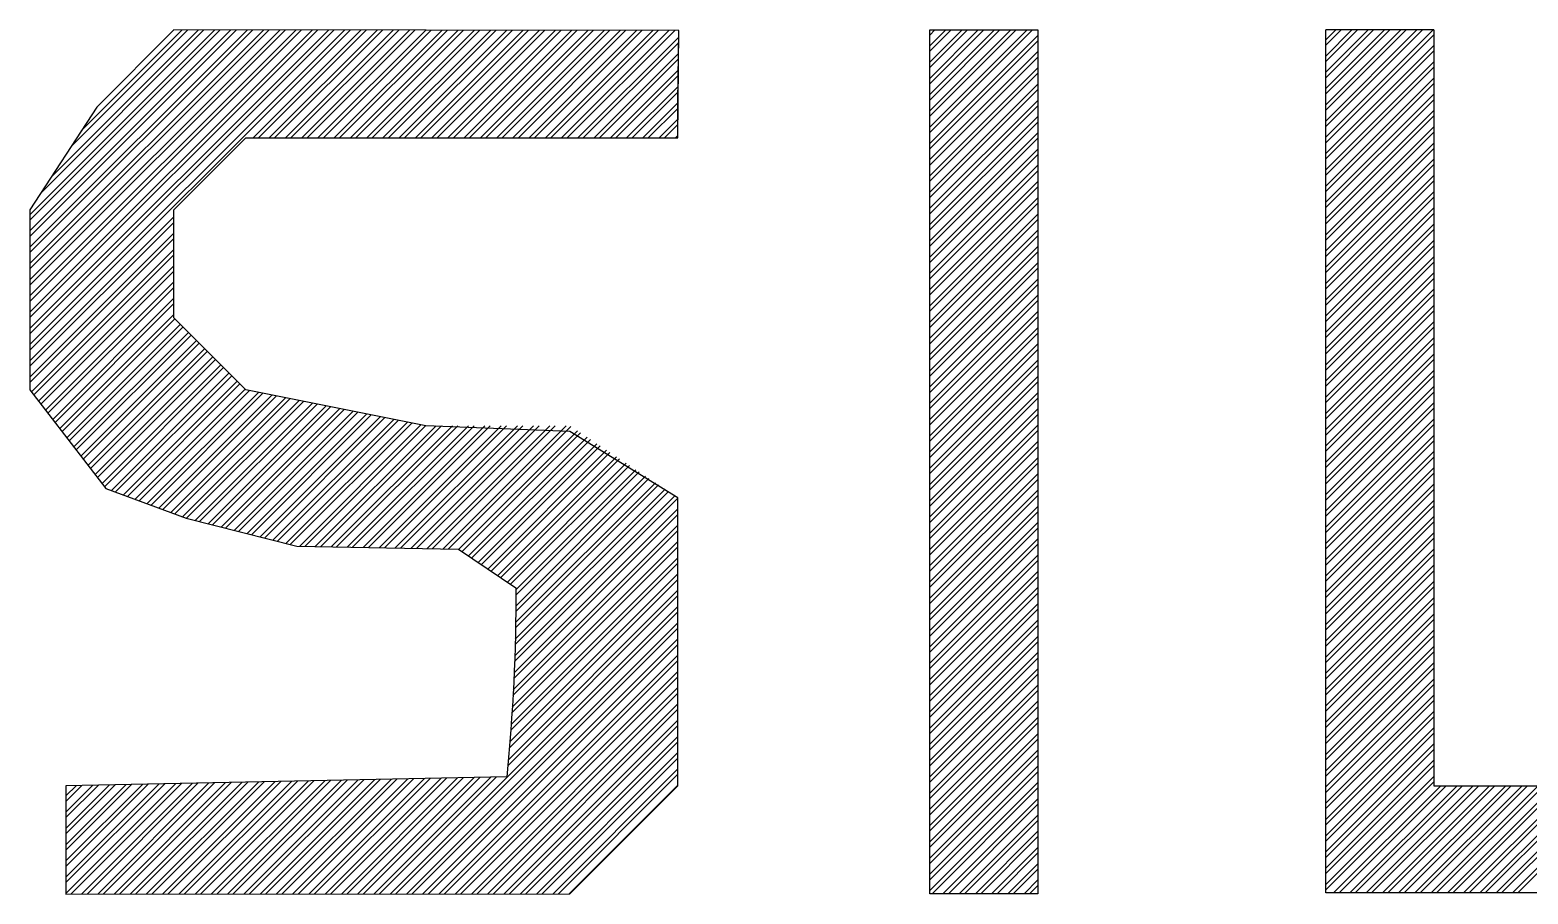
# Model space of a CAD drawing. Extents: x 0 to 594, y 0 to 420.
# Drawn here: x 404.45 to 412.45, y 22.46 to 27.08 of the extents above; entities that cross this region are included whole.
import ezdxf

# ---------------------------------------------------------------- set-up
doc = ezdxf.new("R2010")
doc.units = 0
doc.header["$MEASUREMENT"] = 0
doc.linetypes.add('BORDER_2012_SLN$0$8001.Solid', pattern=[0])

# ---------------------------------------------------------------- blocks, each defined once
blk = doc.blocks.new('BORDER_2012_SLN')
at = {"lineweight": -3}
for p, q in [((404.4477, 26.0885), (405.4344, 27.0752)), ((404.4477, 25.9728), (405.55, 27.0751)), ((404.4477, 26.0595), (405.4633, 27.0751)), ((404.4477, 26.0017), (405.5211, 27.0751)), ((404.4477, 25.7993), (405.7234, 27.075)), ((404.4477, 25.8861), (405.6367, 27.075)), ((404.4477, 25.8282), (405.6945, 27.075)), ((404.4477, 25.915), (405.6078, 27.075)), ((404.4477, 25.7126), (405.8101, 27.0749)), ((404.4477, 25.7415), (405.7812, 27.0749)), ((404.4477, 25.5391), (405.9834, 27.0748)), ((404.4477, 25.6258), (405.8967, 27.0748)), ((404.4477, 25.568), (405.9545, 27.0748)), ((404.4477, 25.6547), (405.8678, 27.0748)), ((404.4477, 25.4523), (406.0701, 27.0747)), ((404.4477, 25.3945), (406.1279, 27.0747)), ((404.4477, 25.4812), (406.0412, 27.0747)), ((404.4477, 25.3656), (406.1568, 27.0746)), ((404.5072, 26.2058), (405.3766, 27.0752)), ((404.5609, 26.2883), (405.3477, 27.0752)), ((404.6682, 26.4535), (405.29, 27.0753)), ((404.7218, 26.5361), (405.2611, 27.0753)), ((405.6387, 26.4987), (406.2146, 27.0746)), ((405.6676, 26.4987), (406.2435, 27.0746)), ((405.7254, 26.4987), (406.3013, 27.0745)), ((405.7543, 26.4987), (406.3302, 27.0745)), ((405.8122, 26.4987), (406.388, 27.0745)), ((405.8411, 26.4987), (406.4168, 27.0744)), ((405.8989, 26.4987), (406.4746, 27.0744)), ((405.9278, 26.4987), (406.5035, 27.0744)), ((405.9857, 26.4987), (406.5613, 27.0743)), ((406.0146, 26.4987), (406.5902, 27.0743)), ((406.0724, 26.4987), (406.648, 27.0743)), ((406.1013, 26.4987), (406.6769, 27.0742)), ((406.1592, 26.4987), (406.7347, 27.0742)), ((406.1881, 26.4987), (406.7636, 27.0742)), ((406.2459, 26.4987), (406.8214, 27.0741)), ((406.2748, 26.4987), (406.8503, 27.0741)), ((406.3327, 26.4987), (406.9081, 27.0741)), ((406.3616, 26.4987), (406.937, 27.0741)), ((406.4194, 26.4987), (406.9947, 27.074)), ((406.4483, 26.4987), (407.0236, 27.074)), ((406.5062, 26.4987), (407.0814, 27.0739)), ((406.5351, 26.4987), (407.1103, 27.0739)), ((406.5929, 26.4987), (407.1681, 27.0739)), ((406.6218, 26.4987), (407.197, 27.0739)), ((406.6797, 26.4987), (407.2548, 27.0738)), ((406.7086, 26.4987), (407.2837, 27.0738)), ((406.7664, 26.4987), (407.3415, 27.0738)), ((406.7953, 26.4987), (407.3704, 27.0737)), ((406.8532, 26.4987), (407.4282, 27.0737)), ((406.8821, 26.4987), (407.4571, 27.0737)), ((406.9399, 26.4987), (407.5148, 27.0736)), ((406.9688, 26.4987), (407.5437, 27.0736)), ((407.0267, 26.4987), (407.6015, 27.0736)), ((407.0556, 26.4987), (407.6304, 27.0735)), ((407.1134, 26.4987), (407.6882, 27.0735)), ((407.1423, 26.4987), (407.7171, 27.0735)), ((407.2001, 26.4987), (407.7749, 27.0734)), ((407.2291, 26.4987), (407.8038, 27.0734)), ((407.2869, 26.4987), (407.8616, 27.0734)), ((407.3158, 26.4987), (407.8905, 27.0733)), ((409.2531, 26.5275), (409.8009, 27.0753)), ((409.2531, 26.6143), (409.7142, 27.0753)), ((409.2531, 26.701), (409.6274, 27.0753)), ((409.2531, 26.7878), (409.5407, 27.0753)), ((409.2531, 26.8745), (409.4539, 27.0753)), ((409.2531, 26.9613), (409.3672, 27.0753)), ((409.2531, 27.048), (409.2804, 27.0753)), ((409.2531, 26.5564), (409.772, 27.0753)), ((409.2531, 26.6432), (409.6853, 27.0753)), ((409.2531, 26.7299), (409.5985, 27.0753)), ((409.2531, 26.8167), (409.5118, 27.0753)), ((409.2531, 26.9034), (409.425, 27.0753)), ((409.2531, 26.9902), (409.3383, 27.0753)), ((409.2531, 26.4697), (409.8298, 27.0463)), ((411.3675, 26.6756), (411.7672, 27.0753)), ((411.3675, 26.7624), (411.6805, 27.0753)), ((411.3675, 26.8491), (411.5937, 27.0753)), ((411.3675, 26.9359), (411.507, 27.0753)), ((411.3675, 27.0226), (411.4202, 27.0753)), ((411.3675, 26.5021), (411.9407, 27.0753)), ((411.3675, 26.5599), (411.8829, 27.0753)), ((411.3675, 26.6467), (411.7961, 27.0753)), ((411.3675, 26.7334), (411.7094, 27.0753)), ((411.3675, 26.8202), (411.6226, 27.0753)), ((411.3675, 26.9069), (411.5359, 27.0753)), ((411.3675, 26.9937), (411.4491, 27.0753)), ((411.3675, 26.5889), (411.854, 27.0753)), ((411.3675, 26.4732), (411.9442, 27.0498)), ((407.3736, 26.4987), (407.9127, 27.0377)), ((407.4026, 26.4987), (407.9123, 27.0084)), ((409.2531, 26.4408), (409.8298, 27.0174)), ((409.2531, 26.3829), (409.8298, 26.9596)), ((411.3675, 26.4154), (411.9442, 26.992)), ((411.3675, 26.3864), (411.9442, 26.9631)), ((407.4604, 26.4987), (407.9114, 26.9497)), ((407.4893, 26.4987), (407.911, 26.9203)), ((409.2531, 26.354), (409.8298, 26.9307)), ((411.3675, 26.3286), (411.9442, 26.9053)), ((407.5471, 26.4987), (407.9101, 26.8617)), ((407.5761, 26.4987), (407.9097, 26.8323)), ((409.2531, 26.2962), (409.8298, 26.8728)), ((409.2531, 26.2673), (409.8298, 26.8439)), ((411.3675, 26.2997), (411.9442, 26.8763)), ((411.3675, 26.2419), (411.9442, 26.8185)), ((407.6339, 26.4987), (407.9088, 26.7736)), ((407.6628, 26.4987), (407.9084, 26.7443)), ((409.2531, 26.2095), (409.8298, 26.7861)), ((409.2531, 26.1805), (409.8298, 26.7572)), ((411.3675, 26.213), (411.9442, 26.7896)), ((411.3675, 26.1551), (411.9442, 26.7318)), ((407.7206, 26.4987), (407.9076, 26.6857)), ((407.7496, 26.4987), (407.9076, 26.6567)), ((409.2531, 26.1227), (409.8298, 26.6994)), ((409.2531, 26.0938), (409.8298, 26.6704)), ((411.3675, 26.1262), (411.9442, 26.7029)), ((411.3675, 26.0684), (411.9442, 26.645)), ((407.8074, 26.4987), (407.9076, 26.5989)), ((407.8363, 26.4987), (407.9076, 26.57)), ((409.2531, 26.036), (409.8298, 26.6126)), ((409.2531, 26.007), (409.8298, 26.5837)), ((411.3675, 26.0395), (411.9442, 26.6161)), ((411.3675, 25.9816), (411.9442, 26.5583)), ((407.8941, 26.4987), (407.9076, 26.5122)), ((409.2531, 25.9492), (409.8298, 26.5259)), ((409.2531, 25.9203), (409.8298, 26.4969)), ((411.3675, 25.9527), (411.9442, 26.5294)), ((409.2531, 25.8625), (409.8298, 26.4391)), ((409.2531, 25.8335), (409.8298, 26.4102)), ((411.3675, 25.8949), (411.9442, 26.4715)), ((411.3675, 25.866), (411.9442, 26.4426)), ((409.2531, 25.7757), (409.8298, 26.3524)), ((409.2531, 25.7468), (409.8298, 26.3234)), ((411.3675, 25.8081), (411.9442, 26.3848)), ((411.3675, 25.7792), (411.9442, 26.3559)), ((409.2531, 25.689), (409.8298, 26.2656)), ((411.3675, 25.7214), (411.9442, 26.298)), ((411.3675, 25.6925), (411.9442, 26.2691)), ((409.2531, 25.66), (409.8298, 26.2367)), ((409.2531, 25.6022), (409.8298, 26.1789)), ((411.3675, 25.6346), (411.9442, 26.2113)), ((411.3675, 25.6057), (411.9442, 26.1824)), ((409.2531, 25.5733), (409.8298, 26.1499)), ((409.2531, 25.5155), (409.8298, 26.0921)), ((411.3675, 25.5479), (411.9442, 26.1245)), ((411.3675, 25.519), (411.9442, 26.0956)), ((404.4477, 25.3077), (405.2166, 26.0766)), ((404.4477, 25.2788), (405.2166, 26.0477)), ((409.2531, 25.4865), (409.8298, 26.0632)), ((409.2531, 25.4287), (409.8298, 26.0054)), ((411.3675, 25.4611), (411.9442, 26.0378)), ((411.3675, 25.4322), (411.9442, 26.0089)), ((404.4477, 25.221), (405.2166, 25.9898)), ((404.4477, 25.1921), (405.2166, 25.9609)), ((409.2531, 25.3998), (409.8298, 25.9764)), ((409.2531, 25.342), (409.8298, 25.9186)), ((411.3675, 25.3744), (411.9442, 25.951)), ((411.3675, 25.3455), (411.9442, 25.9221)), ((404.456, 25.1425), (405.2166, 25.9031)), ((404.4685, 25.1261), (405.2166, 25.8742)), ((409.2531, 25.3131), (409.8298, 25.8897)), ((411.3675, 25.2876), (411.9442, 25.8643)), ((404.4937, 25.0934), (405.2166, 25.8163)), ((404.5063, 25.0771), (405.2166, 25.7874)), ((409.2531, 25.2552), (409.8298, 25.8319)), ((409.2531, 25.2263), (409.8298, 25.803)), ((411.3675, 25.2587), (411.9442, 25.8354)), ((411.3675, 25.2009), (411.9442, 25.7775)), ((404.5314, 25.0444), (405.2166, 25.7296)), ((404.544, 25.0281), (405.2166, 25.7007)), ((409.2531, 25.1685), (409.8298, 25.7451)), ((409.2531, 25.1396), (409.8298, 25.7162)), ((411.3675, 25.172), (411.9442, 25.7486)), ((411.3675, 25.1141), (411.9442, 25.6908)), ((404.5691, 24.9954), (405.2166, 25.6429)), ((404.5817, 24.9791), (405.2166, 25.6139)), ((409.2531, 25.0817), (409.8298, 25.6584)), ((409.2531, 25.0528), (409.8298, 25.6295)), ((411.3675, 25.0852), (411.9442, 25.6619)), ((411.3675, 25.0274), (411.9442, 25.604)), ((404.6069, 24.9464), (405.2166, 25.5561)), ((404.6194, 24.93), (405.2218, 25.5324)), ((409.2531, 24.995), (409.8298, 25.5716)), ((409.2531, 24.9661), (409.8298, 25.5427)), ((411.3675, 24.9985), (411.9442, 25.5751)), ((404.6446, 24.8974), (405.2507, 25.5035)), ((404.6572, 24.881), (405.2652, 25.489)), ((404.6823, 24.8483), (405.2941, 25.4601)), ((404.6949, 24.832), (405.3085, 25.4456)), ((409.2531, 24.9082), (409.8298, 25.4849)), ((409.2531, 24.8793), (409.8298, 25.456)), ((411.3675, 24.9406), (411.9442, 25.5173)), ((411.3675, 24.9117), (411.9442, 25.4884)), ((404.72, 24.7993), (405.3375, 25.4167)), ((404.7326, 24.783), (405.3519, 25.4023)), ((404.7578, 24.7503), (405.3808, 25.3734)), ((404.7703, 24.7339), (405.3953, 25.3589)), ((409.2531, 24.8215), (409.8298, 25.3981)), ((409.2531, 24.7926), (409.8298, 25.3692)), ((411.3675, 24.8539), (411.9442, 25.4305)), ((411.3675, 24.825), (411.9442, 25.4016)), ((404.7955, 24.7013), (405.4242, 25.33)), ((404.8081, 24.6849), (405.4387, 25.3155)), ((404.8332, 24.6522), (405.4676, 25.2866)), ((409.2531, 24.7347), (409.8298, 25.3114)), ((409.2531, 24.7058), (409.8298, 25.2825)), ((411.3675, 24.7671), (411.9442, 25.3438)), ((411.3675, 24.7382), (411.9442, 25.3149)), ((404.8458, 24.6359), (405.482, 25.2721)), ((404.8834, 24.6156), (405.511, 25.2432)), ((404.9045, 24.6078), (405.5254, 25.2288)), ((404.9467, 24.5922), (405.5543, 25.1999)), ((409.2531, 24.648), (409.8298, 25.2246)), ((411.3675, 24.6804), (411.9442, 25.257)), ((411.3675, 24.6515), (411.9442, 25.2281)), ((404.9678, 24.5844), (405.5688, 25.1854)), ((405.0099, 24.5687), (405.5977, 25.1565)), ((405.031, 24.5609), (405.6196, 25.1495)), ((405.0732, 24.5453), (405.6678, 25.1398)), ((405.0943, 24.5375), (405.6919, 25.135)), ((405.1365, 24.5218), (405.7401, 25.1254)), ((405.1576, 24.514), (405.7642, 25.1205)), ((409.2531, 24.6191), (409.8298, 25.1957)), ((409.2531, 24.5612), (409.8298, 25.1379)), ((411.3675, 24.5936), (411.9442, 25.1703)), ((411.3675, 24.5647), (411.9442, 25.1414)), ((405.1998, 24.4984), (405.8124, 25.1109)), ((405.2209, 24.4905), (405.8365, 25.1061)), ((405.2631, 24.4749), (405.8847, 25.0964)), ((405.2844, 24.4673), (405.9088, 25.0916)), ((405.3305, 24.4556), (405.9569, 25.082)), ((405.3536, 24.4497), (405.981, 25.0772)), ((405.3997, 24.438), (406.0292, 25.0675)), ((405.4227, 24.4321), (406.0533, 25.0627)), ((405.4688, 24.4204), (406.1015, 25.0531)), ((405.4919, 24.4145), (406.1256, 25.0482)), ((405.538, 24.4027), (406.1738, 25.0386)), ((409.2531, 24.5323), (409.8298, 25.109)), ((409.2531, 24.4745), (409.8298, 25.0511)), ((411.3675, 24.5069), (411.9442, 25.0835)), ((411.3675, 24.478), (411.9442, 25.0546)), ((405.561, 24.3969), (406.1979, 25.0338)), ((405.6071, 24.3851), (406.2461, 25.0242)), ((405.6301, 24.3793), (406.2702, 25.0193)), ((405.6762, 24.3675), (406.3184, 25.0097)), ((405.6993, 24.3617), (406.3425, 25.0049)), ((405.7454, 24.3499), (406.3907, 24.9952)), ((405.7684, 24.3441), (406.4148, 24.9904)), ((405.8145, 24.3323), (406.463, 24.9808)), ((405.8376, 24.3264), (406.4871, 24.976)), ((405.8862, 24.3173), (406.5353, 24.9663)), ((405.9147, 24.3168), (406.5594, 24.9615)), ((405.9715, 24.3158), (406.6167, 24.961)), ((406, 24.3154), (406.6456, 24.961)), ((406.0568, 24.3144), (406.7034, 24.961)), ((406.0853, 24.3139), (406.7323, 24.961)), ((406.1422, 24.313), (406.7901, 24.961)), ((406.1706, 24.3125), (406.8191, 24.961)), ((406.2275, 24.3115), (406.8769, 24.961)), ((406.2559, 24.3111), (406.9058, 24.961)), ((406.3128, 24.3101), (406.9636, 24.961)), ((406.3412, 24.3096), (406.9926, 24.961)), ((406.3981, 24.3087), (407.0504, 24.961)), ((406.4265, 24.3082), (407.0793, 24.961)), ((406.4834, 24.3072), (407.1371, 24.961)), ((406.5119, 24.3067), (407.1661, 24.961)), ((406.5687, 24.3058), (407.2239, 24.961)), ((406.5972, 24.3053), (407.2528, 24.961)), ((406.654, 24.3044), (407.3106, 24.961)), ((409.2531, 24.4456), (409.8298, 25.0222)), ((409.2531, 24.3877), (409.8298, 24.9644)), ((411.3675, 24.4201), (411.9442, 24.9968)), ((411.3675, 24.3912), (411.9442, 24.9679)), ((406.6825, 24.3039), (407.3361, 24.9575)), ((406.7384, 24.3019), (407.3708, 24.9344)), ((406.7556, 24.2903), (407.3882, 24.9228)), ((406.7901, 24.2669), (407.4229, 24.8997)), ((406.8073, 24.2552), (407.4402, 24.8881)), ((409.2531, 24.3588), (409.8298, 24.9355)), ((411.3675, 24.3334), (411.9442, 24.91)), ((411.3675, 24.3045), (411.9442, 24.8811)), ((406.8418, 24.2319), (407.4749, 24.865)), ((406.8591, 24.2202), (407.4923, 24.8534)), ((406.8936, 24.1969), (407.527, 24.8303)), ((406.9108, 24.1852), (407.5443, 24.8187)), ((409.2531, 24.301), (409.8298, 24.8776)), ((409.2531, 24.2721), (409.8298, 24.8487)), ((411.3675, 24.2467), (411.9442, 24.8233)), ((406.9453, 24.1619), (407.579, 24.7956)), ((406.9625, 24.1502), (407.5964, 24.784)), ((406.997, 24.1269), (407.6311, 24.7609)), ((407.0143, 24.1152), (407.6484, 24.7493)), ((407.0426, 24.0857), (407.6831, 24.7262)), ((409.2531, 24.2142), (409.8298, 24.7909)), ((409.2531, 24.1853), (409.8298, 24.762)), ((411.3675, 24.2177), (411.9442, 24.7944)), ((411.3675, 24.1599), (411.9442, 24.7366)), ((407.0406, 23.8813), (407.8046, 24.6452)), ((407.0412, 23.9107), (407.7872, 24.6568)), ((407.042, 23.9694), (407.7525, 24.6799)), ((407.0423, 23.9986), (407.7352, 24.6915)), ((407.0426, 24.0568), (407.7005, 24.7146)), ((409.2531, 24.1275), (409.8298, 24.7041)), ((409.2531, 24.0986), (409.8298, 24.6752)), ((411.3675, 24.131), (411.9442, 24.7076)), ((411.3675, 24.0732), (411.9442, 24.6498)), ((407.0355, 23.7026), (407.9076, 24.5748)), ((407.0366, 23.7326), (407.8913, 24.5874)), ((407.0384, 23.7924), (407.8566, 24.6105)), ((407.0393, 23.8221), (407.8393, 24.6221)), ((409.2531, 24.0407), (409.8298, 24.6174)), ((409.2531, 24.0118), (409.8298, 24.5885)), ((411.3675, 24.0442), (411.9442, 24.6209)), ((411.3675, 23.9864), (411.9442, 24.5631)), ((407.0317, 23.6121), (407.9076, 24.488)), ((407.033, 23.6424), (407.9076, 24.5169)), ((409.2531, 23.954), (409.8298, 24.5306)), ((409.2531, 23.9251), (409.8298, 24.5017)), ((411.3675, 23.9575), (411.9442, 24.5341)), ((407.027, 23.5207), (407.9076, 24.4013)), ((407.0287, 23.5512), (407.9076, 24.4302)), ((409.2531, 23.8672), (409.8298, 24.4439)), ((409.2531, 23.8383), (409.8298, 24.415)), ((411.3675, 23.8997), (411.9442, 24.4763)), ((411.3675, 23.8707), (411.9442, 24.4474)), ((407.0234, 23.4592), (407.9076, 24.3434)), ((409.2531, 23.7805), (409.8298, 24.3571)), ((409.2531, 23.7516), (409.8298, 24.3282)), ((411.3675, 23.8129), (411.9442, 24.3896)), ((411.3675, 23.784), (411.9442, 24.3606)), ((407.0173, 23.3664), (407.9076, 24.2567)), ((407.0215, 23.4284), (407.9076, 24.3145)), ((409.2531, 23.6937), (409.8298, 24.2704)), ((409.2531, 23.6648), (409.8298, 24.2415)), ((411.3675, 23.7262), (411.9442, 24.3028)), ((411.3675, 23.6972), (411.9442, 24.2739)), ((407.0102, 23.2725), (407.9076, 24.17)), ((407.015, 23.3352), (407.9076, 24.2278)), ((409.2531, 23.607), (409.8298, 24.1836)), ((411.3675, 23.6394), (411.9442, 24.2161)), ((411.3675, 23.6105), (411.9442, 24.1871)), ((407.0022, 23.1778), (407.9076, 24.0832)), ((407.0076, 23.2411), (407.9076, 24.141)), ((409.2531, 23.5781), (409.8298, 24.1547)), ((409.2531, 23.5202), (409.8298, 24.0969)), ((411.3675, 23.5527), (411.9442, 24.1293)), ((411.3675, 23.5237), (411.9442, 24.1004)), ((406.9993, 23.1459), (407.9076, 24.0543)), ((409.2531, 23.4913), (409.8298, 24.068)), ((409.2531, 23.4335), (409.8298, 24.0101)), ((411.3675, 23.4659), (411.9442, 24.0426)), ((411.3675, 23.437), (411.9442, 24.0136)), ((406.3727, 22.4615), (407.9076, 23.9965)), ((406.4016, 22.4615), (407.9076, 23.9675)), ((409.2531, 23.4046), (409.8298, 23.9812)), ((409.2531, 23.3468), (409.8298, 23.9234)), ((411.3675, 23.3792), (411.9442, 23.9558)), ((411.3675, 23.3503), (411.9442, 23.9269)), ((406.4595, 22.4616), (407.9076, 23.9097)), ((406.4884, 22.4616), (407.9076, 23.8808)), ((409.2531, 23.3178), (409.8298, 23.8945)), ((411.3675, 23.2924), (411.9442, 23.8691)), ((411.3675, 23.2635), (411.9442, 23.8402)), ((406.5463, 22.4616), (407.9076, 23.823)), ((406.5752, 22.4616), (407.9076, 23.794)), ((409.2531, 23.26), (409.8298, 23.8367)), ((409.2531, 23.2311), (409.8298, 23.8077)), ((411.3675, 23.2057), (411.9442, 23.7823)), ((406.6331, 22.4617), (407.9076, 23.7362)), ((406.662, 22.4617), (407.9076, 23.7073)), ((409.2531, 23.1733), (409.8298, 23.7499)), ((409.2531, 23.1443), (409.8298, 23.721)), ((411.3675, 23.1768), (411.9442, 23.7534)), ((411.3675, 23.1189), (411.9442, 23.6956)), ((406.7199, 22.4617), (407.9076, 23.6495)), ((406.7488, 22.4618), (407.9076, 23.6205)), ((409.2531, 23.0865), (409.8298, 23.6632)), ((409.2531, 23.0576), (409.8298, 23.6342)), ((411.3675, 23.09), (411.9442, 23.6667)), ((411.3675, 23.0322), (411.9442, 23.6088)), ((406.8067, 22.4618), (407.9076, 23.5627)), ((406.8356, 22.4618), (407.9076, 23.5338)), ((409.2531, 22.9998), (409.8298, 23.5764)), ((409.2531, 22.9708), (409.8298, 23.5475)), ((411.3675, 23.0033), (411.9442, 23.5799)), ((411.3675, 22.9454), (411.9442, 23.5221)), ((406.8935, 22.4618), (407.9076, 23.476)), ((406.9224, 22.4619), (407.9076, 23.447)), ((409.2531, 22.913), (409.8298, 23.4897)), ((409.2531, 22.8841), (409.8298, 23.4607)), ((411.3675, 22.9165), (411.9442, 23.4932)), ((406.9803, 22.4619), (407.9076, 23.3892)), ((407.0092, 22.4619), (407.9076, 23.3603)), ((409.2531, 22.8263), (409.8298, 23.4029)), ((409.2531, 22.7973), (409.8298, 23.374)), ((411.3675, 22.8587), (411.9442, 23.4353)), ((411.3675, 22.8298), (411.9442, 23.4064)), ((407.0671, 22.462), (407.9076, 23.3025)), ((409.2531, 22.7395), (409.8298, 23.3162)), ((409.2531, 22.7106), (409.8298, 23.2872)), ((411.3675, 22.7719), (411.9442, 23.3486)), ((411.3675, 22.743), (411.9442, 23.3197)), ((407.096, 22.462), (407.9076, 23.2735)), ((407.1539, 22.462), (407.9076, 23.2157)), ((409.2531, 22.6528), (409.8298, 23.2294)), ((409.2531, 22.6238), (409.8298, 23.2005)), ((411.3675, 22.6852), (411.9442, 23.2618)), ((411.3675, 22.6563), (411.9442, 23.2329)), ((407.1829, 22.462), (407.9076, 23.1868)), ((407.2407, 22.4621), (407.9076, 23.129)), ((409.2531, 22.566), (409.8298, 23.1427)), ((411.3675, 22.5984), (411.9442, 23.1751)), ((411.3675, 22.5695), (411.9442, 23.1462)), ((404.6399, 22.4637), (405.2267, 23.0505)), ((404.6399, 22.5216), (405.1677, 23.0493)), ((404.6399, 22.5505), (405.1382, 23.0487)), ((404.6399, 22.6083), (405.0792, 23.0476)), ((404.6399, 22.6372), (405.0497, 23.047)), ((404.6399, 22.6951), (404.9907, 23.0458)), ((404.6399, 22.724), (404.9611, 23.0452)), ((404.6399, 22.7818), (404.9021, 23.044)), ((404.6399, 22.8107), (404.8726, 23.0434)), ((404.6399, 22.8686), (404.8136, 23.0423)), ((404.6399, 22.8975), (404.7841, 23.0417)), ((404.6399, 22.9553), (404.7251, 23.0405)), ((404.6399, 22.9842), (404.6956, 23.0399)), ((404.6655, 22.4604), (405.2562, 23.0511)), ((404.7233, 22.4604), (405.3152, 23.0523)), ((404.7523, 22.4604), (405.3447, 23.0529)), ((404.8101, 22.4605), (405.4037, 23.054)), ((404.8391, 22.4605), (405.4332, 23.0546)), ((404.8969, 22.4605), (405.4922, 23.0558)), ((404.9259, 22.4605), (405.5217, 23.0564)), ((404.9838, 22.4606), (405.5808, 23.0576)), ((405.0127, 22.4606), (405.6103, 23.0582)), ((405.0706, 22.4606), (405.6693, 23.0593)), ((405.0995, 22.4606), (405.6988, 23.0599)), ((405.1574, 22.4607), (405.7578, 23.0611)), ((405.1863, 22.4607), (405.7873, 23.0617)), ((405.2442, 22.4607), (405.8463, 23.0629)), ((405.2731, 22.4608), (405.8758, 23.0635)), ((405.331, 22.4608), (405.9348, 23.0646)), ((405.3599, 22.4608), (405.9643, 23.0652)), ((405.4178, 22.4609), (406.0233, 23.0664)), ((405.4467, 22.4609), (406.0528, 23.067)), ((405.5046, 22.4609), (406.1119, 23.0682)), ((405.5335, 22.4609), (406.1414, 23.0688)), ((405.5914, 22.461), (406.2004, 23.0699)), ((405.6203, 22.461), (406.2299, 23.0705)), ((405.6782, 22.461), (406.2889, 23.0717)), ((405.7071, 22.4611), (406.3184, 23.0723)), ((405.765, 22.4611), (406.3774, 23.0735)), ((405.7939, 22.4611), (406.4069, 23.0741)), ((405.8518, 22.4612), (406.4659, 23.0752)), ((405.8808, 22.4612), (406.4954, 23.0758)), ((405.9386, 22.4612), (406.5544, 23.077)), ((405.9676, 22.4612), (406.5839, 23.0776)), ((406.0254, 22.4613), (406.6429, 23.0788)), ((406.0544, 22.4613), (406.6725, 23.0794)), ((406.1122, 22.4613), (406.7315, 23.0805)), ((406.1412, 22.4613), (406.761, 23.0811)), ((406.199, 22.4614), (406.82, 23.0823)), ((406.228, 22.4614), (406.8495, 23.0829)), ((406.2859, 22.4614), (406.9085, 23.0841)), ((406.3148, 22.4615), (406.938, 23.0847)), ((407.2697, 22.4621), (407.9076, 23.1001)), ((407.3275, 22.4621), (407.9076, 23.0422)), ((409.2531, 22.5371), (409.8298, 23.1137)), ((409.2531, 22.4793), (409.8298, 23.0559)), ((411.3675, 22.5117), (411.9442, 23.0883)), ((411.3675, 22.4828), (411.9442, 23.0594)), ((411.4092, 22.4667), (411.9814, 23.0388)), ((411.4381, 22.4667), (412.0103, 23.0388)), ((411.496, 22.4667), (412.0681, 23.0388)), ((411.5249, 22.4667), (412.097, 23.0388)), ((411.5827, 22.4667), (412.1549, 23.0388)), ((411.6116, 22.4667), (412.1838, 23.0388)), ((411.6695, 22.4667), (412.2416, 23.0388)), ((411.6984, 22.4667), (412.2705, 23.0388)), ((411.7562, 22.4667), (412.3284, 23.0388)), ((411.7851, 22.4667), (412.3573, 23.0388)), ((411.843, 22.4667), (412.4151, 23.0388)), ((411.8719, 22.4667), (412.444, 23.0388)), ((411.9297, 22.4667), (412.5019, 23.0388)), ((411.9586, 22.4667), (412.5308, 23.0388)), ((412.0165, 22.4667), (412.5886, 23.0388)), ((412.0454, 22.4667), (412.6175, 23.0388)), ((412.1032, 22.4667), (412.6754, 23.0388)), ((412.1321, 22.4667), (412.7043, 23.0388)), ((412.19, 22.4667), (412.7621, 23.0388)), ((412.2189, 22.4667), (412.791, 23.0388)), ((412.2767, 22.4667), (412.8488, 23.0388)), ((412.3056, 22.4667), (412.8778, 23.0388)), ((412.3635, 22.4667), (412.9356, 23.0388)), ((412.3924, 22.4667), (412.9645, 23.0388)), ((409.2649, 22.4621), (409.8298, 23.027)), ((409.3227, 22.4621), (409.8298, 22.9692)), ((409.3517, 22.4621), (409.8298, 22.9403)), ((409.4095, 22.4621), (409.8298, 22.8824)), ((409.4384, 22.4621), (409.8298, 22.8535)), ((409.4962, 22.4621), (409.8298, 22.7957)), ((409.5252, 22.4621), (409.8298, 22.7668)), ((409.583, 22.4621), (409.8298, 22.7089)), ((409.6119, 22.4621), (409.8298, 22.68)), ((409.6697, 22.4621), (409.8298, 22.6222)), ((409.6987, 22.4621), (409.8298, 22.5933)), ((409.7565, 22.4621), (409.8298, 22.5354)), ((409.7854, 22.4621), (409.8298, 22.5065))]:
    blk.add_line(p, q, dxfattribs=at)
at = {"linetype": 'BORDER_2012_SLN$0$8001.Solid', "lineweight": 25}
blk.add_line((411.9442, 27.0753), (411.3675, 27.0753), dxfattribs=at)
at = {"linetype": 'BORDER_2012_SLN$0$8001.Solid', "lineweight": 25, "flags": 128}
blk.add_lwpolyline([(407.9076, 26.4987), (407.9076, 26.6909), (407.9132, 27.0733), (405.2166, 27.0753), (404.8044, 26.6632), (404.4477, 26.1143), (404.4477, 25.1532), (404.8526, 24.6271), (405.2817, 24.468), (405.8727, 24.3175), (406.7368, 24.303), (407.0426, 24.096, -0.024845), (406.9935, 23.0858), (404.6399, 23.0388), (404.6399, 22.4603), (407.331, 22.4621), (407.9076, 23.0388), (407.9076, 24.5765), (407.331, 24.9306), (406.5621, 24.961), (405.601, 25.1532), (405.2166, 25.5376), (405.2166, 26.1143), (405.601, 26.4987), (407.9076, 26.4987), (407.9132, 27.0733)], format="xyb", dxfattribs=at)
for points in [[(409.8298, 27.0753), (409.8298, 22.4621), (409.2531, 22.4621), (409.2531, 27.0753), (409.8298, 27.0753)], [(411.9442, 27.0753), (411.9442, 23.0388), (414.6352, 23.0388), (414.6352, 22.4667), (411.3675, 22.4667), (411.3675, 27.0753)]]:
    blk.add_lwpolyline(points, dxfattribs=at)

msp = doc.modelspace()

# ---------------------------------------------------------------- block references
at = {"linetype": 'Continuous'}
msp.add_blockref('BORDER_2012_SLN', (0, 0), dxfattribs=at)

doc.saveas('drawing.dxf')
